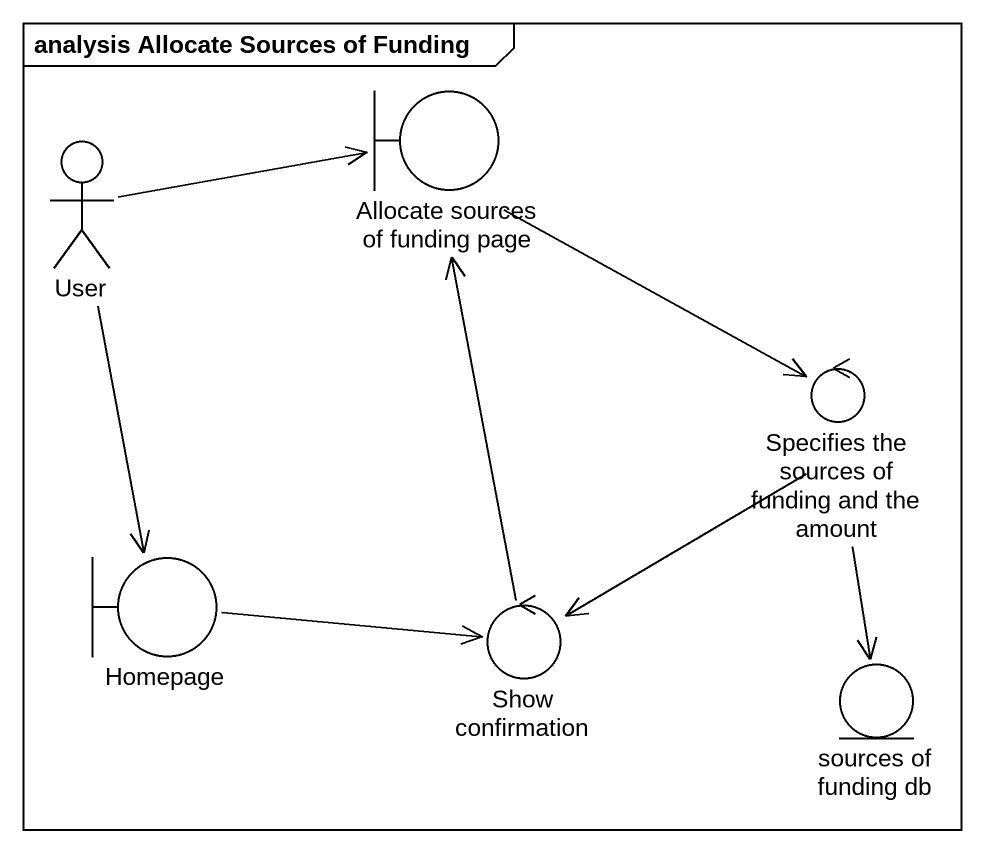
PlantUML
@startuml
mainframe analysis Allocate Sources of Funding
actor User
boundary "Allocate sources of funding page" as Allocate_sources_of_funding
control "Specifies the sources of funding and the amount" as Specifies_the_sources_of
boundary Homepage
control "Show confirmation" as Show_confirmation
entity "sources of funding db" as sources_of_funding_db
User -right-> Allocate_sources_of_funding
User --> Homepage
Allocate_sources_of_funding --> Specifies_the_sources_of
Specifies_the_sources_of --> Show_confirmation
Specifies_the_sources_of --> sources_of_funding_db
Homepage -right-> Show_confirmation
Show_confirmation -up-> Allocate_sources_of_funding
@enduml
